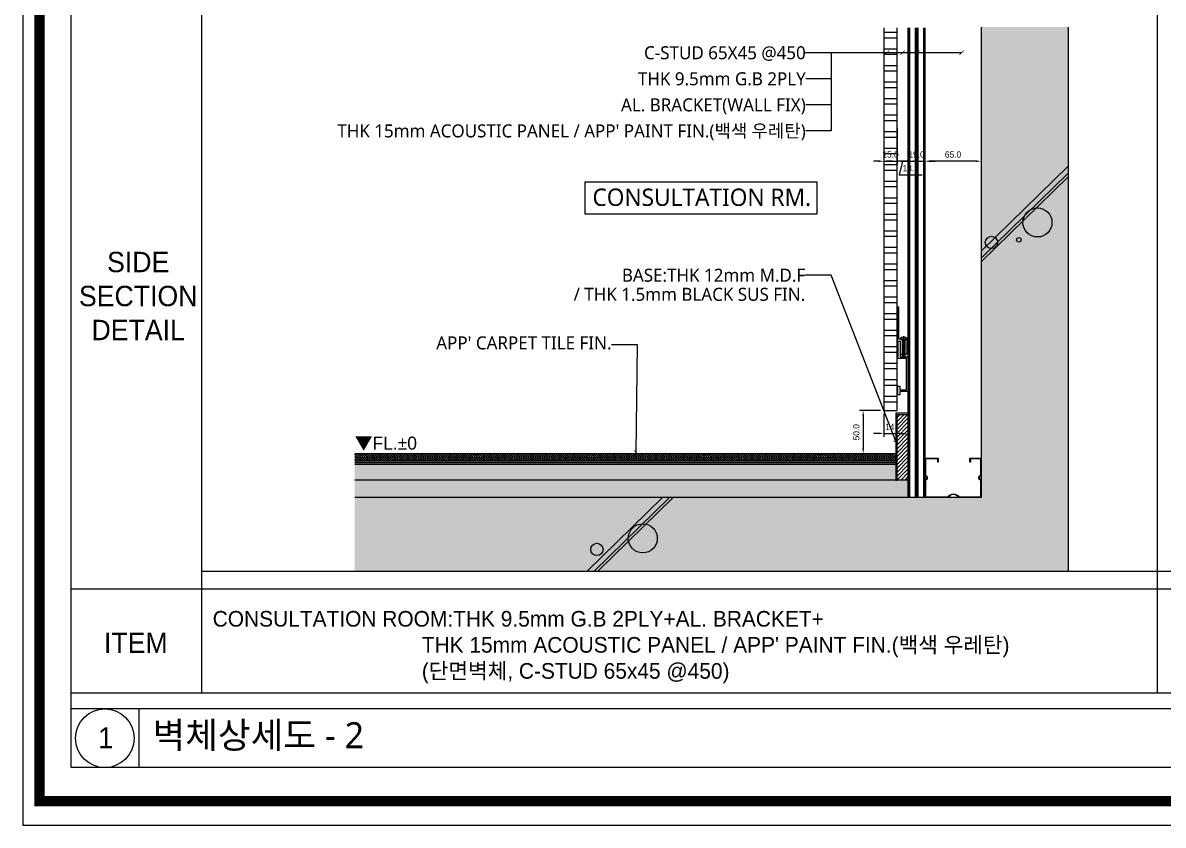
# Model space of a CAD drawing. Header units: millimetres. Extents: x 7297 to 60227, y -7497 to 19324.
# Drawn here: x 52977 to 54290, y -6361 to -5437 of the extents above; entities that cross this region are included whole.
import ezdxf
from ezdxf.enums import TextEntityAlignment as Align

# ---------------------------------------------------------------- set-up
doc = ezdxf.new("R2010")
doc.units = ezdxf.units.MM
for name, color, linetype in [('NS_AL_MOLD', 7, 'Continuous'), ('NS_BRACKET_NUTS', 1, 'Continuous'), ('NS_COL_CYAN', 4, 'Continuous'), ('NS_COL_D-GREY', 8, 'Continuous'), ('NS_COL_MAGENTA', 6, 'Continuous'), ('NS_COL_RED', 1, 'Continuous'), ('NS_COL_WHITE', 7, 'Continuous'), ('NS_CON', 8, 'Continuous'), ('NS_CON_LINE', 2, 'Continuous'), ('NS_DIM', 1, 'Continuous'), ('NS_FORM', 7, 'Continuous'), ('NS_FRAME', 253, 'Continuous'), ('NS_TEXT', 2, 'Continuous'), ('NS_TEXT_TITLE', 141, 'Continuous')]:
    doc.layers.add(name, color=color, linetype=linetype)
doc.styles.add('DH-TEXT', font='')
doc.styles.add('DH-TITLE', font='')
doc.styles.add('Expo M', font='Expo M.ttf')
doc.styles.add('MAIN FONT', font='')
doc.styles.add('TEXT', font='malgun.ttf', dxfattribs={"height": 1})
doc.styles.add('울릉도 L', font='')
doc.styles.add('현대-TEXT', font='')
doc.styles.get('DH-TEXT').set_extended_font_data('Modern H Medium')
doc.styles.get('DH-TITLE').set_extended_font_data('Hyundai B Hinted')
doc.styles.get('MAIN FONT').set_extended_font_data('HY울릉도L')
doc.styles.get('울릉도 L').set_extended_font_data('HY울릉도L')
doc.styles.get('현대-TEXT').set_extended_font_data('Modern H Medium')
doc.dimstyles.new('IZM-GDSI(leader)-10(tick)', dxfattribs={"dimscale": 10, "dimtxt": 1, "dimasz": 0.5, "dimexe": 1, "dimexo": 2, "dimgap": 0.7, "dimtad": 1, "dimdec": 0, "dimrnd": 0.05, "dimdsep": 46, "dimlunit": 6, "dimtxsty": 'MAIN FONT', "dimblk": 'ARCHTICK', "dimcen": 2.5, "dimdle": 1, "dimclrd": 256, "dimclre": 256, "dimclrt": 7, "dimadec": 0, "dimazin": 0, "dimtfac": 1, "dimtdec": 0, "dimtix": 1, "dimtmove": 2, "dimatfit": 3, "dimldrblk": 'ARCHTICK', "dimfxl": 1, "dimlwd": -1, "dimlwe": -1, "dimarcsym": 0})
doc.dimstyles.new('N-SPACE', dxfattribs={"dimscale": 4, "dimtxt": 1.8, "dimasz": 1.5, "dimexe": 1, "dimexo": 1, "dimgap": 1, "dimtad": 1, "dimtoh": 1, "dimdec": 1, "dimzin": 1, "dimdsep": 46, "dimtxsty": 'Expo M', "dimcen": 2, "dimclrd": 1, "dimclre": 1, "dimclrt": 2, "dimadec": 1, "dimazin": 0, "dimtfac": 1, "dimtdec": 1, "dimtix": 1, "dimtmove": 1, "dimatfit": 3, "dimfxl": 1, "dimtolj": 1, "dimtzin": 1, "dimarcsym": 0})

# ---------------------------------------------------------------- blocks, each defined once
blk = doc.blocks.new('_ArchTick')
at = {"linetype": 'ByBlock', "const_width": 0.15}
blk.add_lwpolyline([(-0.5, -0.5), (0.5, 0.5)], dxfattribs=at)
blk = doc.blocks.new('*D617')
at = {"layer": 'NS_DIM', "color": 1, "lineweight": -2, "transparency": 16777216}
for p, q in [((53964.1, -5883.5), (53940.1, -5883.5)), ((53944.1, -5889.5), (53944.1, -5927.5)), ((53964.1, -5933.5), (53940.1, -5933.5))]:
    blk.add_line(p, q, dxfattribs=at)
at = {"layer": 'NS_DIM', "color": 1, "transparency": 16777216}
for points in [[(53943.1, -5889.5), (53945.1, -5889.5), (53944.1, -5883.5)], [(53943.1, -5927.5), (53945.1, -5927.5), (53944.1, -5933.5)]]:
    blk.add_solid(points, dxfattribs=at)
at = {"layer": 'NS_DIM', "color": 2, "transparency": 16777216, "insert": (53936.3, -5908.5), "char_height": 7.2, "attachment_point": 5, "rotation": 90, "style": 'Expo M'}
blk.add_mtext('\\A1;50.0', dxfattribs=at)
blk = doc.blocks.new('*D616')
at = {"layer": 'NS_DIM', "color": 1, "lineweight": -2, "transparency": 16777216}
for p, q in [((54015.1, -5558.6), (54015.1, -5600.4)), ((54080.1, -5558.6), (54080.1, -5600.4)), ((54074.1, -5596.4), (54021.1, -5596.4))]:
    blk.add_line(p, q, dxfattribs=at)
at = {"layer": 'NS_DIM', "color": 1, "transparency": 16777216}
for points in [[(54021.1, -5595.4), (54021.1, -5597.4), (54015.1, -5596.4)], [(54074.1, -5595.4), (54074.1, -5597.4), (54080.1, -5596.4)]]:
    blk.add_solid(points, dxfattribs=at)
at = {"layer": 'NS_DIM', "color": 2, "transparency": 16777216, "insert": (54047.6, -5588.7), "char_height": 7.2, "attachment_point": 5, "style": 'Expo M'}
blk.add_mtext('\\A1;65.0', dxfattribs=at)
blk = doc.blocks.new('*D615')
at = {"layer": 'NS_DIM', "color": 1, "lineweight": -2, "transparency": 16777216}
for p, q in [((53968.1, -5887.5), (53968.1, -5913.8)), ((53981.6, -5890.5), (53981.6, -5913.8)), ((53962.1, -5909.8), (53956.1, -5909.8)), ((53968.1, -5909.8), (53981.6, -5909.8)), ((53987.6, -5909.8), (53993.6, -5909.8))]:
    blk.add_line(p, q, dxfattribs=at)
at = {"layer": 'NS_DIM', "color": 1, "transparency": 16777216}
for points in [[(53962.1, -5908.8), (53962.1, -5910.8), (53968.1, -5909.8)], [(53987.6, -5908.8), (53987.6, -5910.8), (53981.6, -5909.8)]]:
    blk.add_solid(points, dxfattribs=at)
at = {"layer": 'NS_DIM', "color": 2, "transparency": 16777216, "insert": (53974.9, -5902.2), "char_height": 7.2, "attachment_point": 5, "style": 'Expo M'}
blk.add_mtext('\\A1;14', dxfattribs=at)
blk = doc.blocks.new('*D614')
at = {"layer": 'NS_DIM', "color": 1, "lineweight": -2, "transparency": 16777216}
for p, q in [((53996.1, -5558.6), (53996.1, -5600.4)), ((54015.1, -5558.6), (54015.1, -5600.4)), ((53990.1, -5596.4), (53984.1, -5596.4)), ((53996.1, -5596.4), (54015.1, -5596.4)), ((54021.1, -5596.4), (54027.1, -5596.4))]:
    blk.add_line(p, q, dxfattribs=at)
at = {"layer": 'NS_DIM', "color": 1, "transparency": 16777216}
for points in [[(53990.1, -5595.4), (53990.1, -5597.4), (53996.1, -5596.4)], [(54021.1, -5595.4), (54021.1, -5597.4), (54015.1, -5596.4)]]:
    blk.add_solid(points, dxfattribs=at)
at = {"layer": 'NS_DIM', "color": 2, "transparency": 16777216, "insert": (54005.6, -5588.7), "char_height": 7.2, "attachment_point": 5, "style": 'Expo M'}
blk.add_mtext('\\A1;19.0', dxfattribs=at)
blk = doc.blocks.new('*D613')
at = {"layer": 'NS_DIM', "color": 1, "lineweight": -2, "transparency": 16777216}
for p, q in [((53983.1, -5558.6), (53983.1, -5600.4)), ((53996.1, -5558.6), (53996.1, -5600.4)), ((53977.1, -5596.4), (53971.1, -5596.4)), ((53996.1, -5596.4), (53983.1, -5596.4)), ((53996.1, -5596.4), (53983.1, -5596.4)), ((53989.6, -5596.4), (53985.6, -5612.2)), ((54002.1, -5596.4), (54008.1, -5596.4)), ((53985.6, -5612.2), (54012.1, -5612.2))]:
    blk.add_line(p, q, dxfattribs=at)
at = {"layer": 'NS_DIM', "color": 1, "transparency": 16777216}
for points in [[(53977.1, -5595.4), (53977.1, -5597.4), (53983.1, -5596.4)], [(54002.1, -5595.4), (54002.1, -5597.4), (53996.1, -5596.4)]]:
    blk.add_solid(points, dxfattribs=at)
at = {"layer": 'NS_DIM', "color": 2, "transparency": 16777216, "insert": (53998.9, -5604.5), "char_height": 7.2, "attachment_point": 5, "style": 'Expo M'}
blk.add_mtext('\\A1;13.0', dxfattribs=at)
blk = doc.blocks.new('*D612')
at = {"layer": 'NS_DIM', "color": 1, "lineweight": -2, "transparency": 16777216}
for p, q in [((53968.1, -5558.6), (53968.1, -5600.4)), ((53983.1, -5558.6), (53983.1, -5600.4)), ((53962.1, -5596.4), (53956.1, -5596.4)), ((53968.1, -5596.4), (53983.1, -5596.4)), ((53989.1, -5596.4), (53995.1, -5596.4))]:
    blk.add_line(p, q, dxfattribs=at)
at = {"layer": 'NS_DIM', "color": 1, "transparency": 16777216}
for points in [[(53962.1, -5595.4), (53962.1, -5597.4), (53968.1, -5596.4)], [(53989.1, -5595.4), (53989.1, -5597.4), (53983.1, -5596.4)]]:
    blk.add_solid(points, dxfattribs=at)
at = {"layer": 'NS_DIM', "color": 2, "transparency": 16777216, "insert": (53975.6, -5588.7), "char_height": 7.2, "attachment_point": 5, "style": 'Expo M'}
blk.add_mtext('\\A1;15.0', dxfattribs=at)
blk = doc.blocks.new('AL-TEMPLATE')
at = {"color": 7, "ltscale": 2}
blk.add_lwpolyline([(1972.34, 1515.25), (1972.34, 921.25), (2812.34, 921.25), (2812.34, 1515.25)], close=True, dxfattribs=at)
at = {"color": 8, "const_width": 2.5}
blk.add_lwpolyline([(1976.34, 1509.45), (2808.34, 1509.45), (2808.34, 927.05), (1976.34, 927.05)], close=True, dxfattribs=at)
at = {"color": 9}
blk.add_lwpolyline([(1984.07, 1501.32), (2709.08, 1501.32), (2709.08, 935.18), (1984.07, 935.18)], close=True, dxfattribs=at)
blk = doc.blocks.new('SDF222')
for p, q in [((0, 0.5), (0, 0)), ((0.6, 0), (0, 0)), ((0.3, 1.3), (0.3, -23.3)), ((0.6, 0.5), (0.6, 0)), ((-3.4, -0.9), (-3.4, -2.2)), ((4, -2.2), (-3.4, -2.2)), ((-1.1, -3.5), (-1.6, -3.6)), ((-1.6, -3.6), (-1.1, -3.9)), ((-1.1, -4.7), (-1.6, -4.9)), ((-1.6, -4.9), (-1.1, -5.1)), ((-1.1, -6), (-1.6, -6.1)), ((-1.6, -6.1), (-1.1, -6.4)), ((-1.1, -7.2), (-1.6, -7.4)), ((-1.6, -7.4), (-1.1, -7.6)), ((-1.1, -8.5), (-1.6, -8.6)), ((-1.6, -8.6), (-1.1, -8.9)), ((-1.1, -9.8), (-1.6, -9.9)), ((-1.6, -9.9), (-1.1, -10.2)), ((-1.1, -11), (-1.6, -11.1)), ((-1.6, -11.1), (-1.1, -11.4)), ((-1.1, -12.3), (-1.6, -12.4)), ((-1.6, -12.4), (-1.1, -12.7)), ((-1.1, -2.7), (-1.1, -3.5)), ((-1.1, -3.5), (1.7, -4)), ((-1.1, -3.9), (1.7, -4.4)), ((-1.1, -3.9), (-1.1, -4.7)), ((-1.1, -4.7), (1.7, -5.2)), ((-1.1, -5.1), (1.7, -5.6)), ((-1.1, -5.1), (-1.1, -6)), ((-1.1, -6), (1.7, -6.5)), ((-1.1, -6.4), (1.7, -6.9)), ((-1.1, -6.4), (-1.1, -7.2)), ((-1.1, -7.2), (1.7, -7.7)), ((-1.1, -7.6), (1.7, -8.1)), ((-1.1, -7.6), (-1.1, -8.5)), ((-1.1, -8.5), (1.7, -9)), ((-1.1, -8.9), (1.7, -9.4)), ((-1.1, -8.9), (-1.1, -9.8)), ((-1.1, -9.8), (1.7, -10.2)), ((-1.1, -10.2), (1.7, -10.6)), ((-1.1, -10.2), (-1.1, -11)), ((-1.1, -11), (1.7, -11.5)), ((-1.1, -11.4), (1.7, -11.9)), ((-1.1, -11.4), (-1.1, -12.3)), ((-1.1, -12.3), (1.7, -12.7)), ((-1.1, -12.7), (1.7, -13.1)), ((-1.1, -12.7), (-1.1, -13.5)), ((0.3, -2.5), (-0.2, -2.6)), ((-0.2, -2.6), (0.3, -2.9)), ((0.3, -2.5), (1.7, -2.7)), ((0.3, -2.9), (1.7, -3.1)), ((1.7, -2.7), (2.2, -3)), ((2.2, -3), (1.7, -3.1)), ((1.7, -3.1), (1.7, -4)), ((1.7, -4), (2.2, -4.2)), ((2.2, -4.2), (1.7, -4.4)), ((1.7, -4.4), (1.7, -5.2)), ((1.7, -5.2), (2.2, -5.5)), ((2.2, -5.5), (1.7, -5.6)), ((1.7, -5.6), (1.7, -6.5)), ((1.7, -6.5), (2.2, -6.7)), ((2.2, -6.7), (1.7, -6.9)), ((1.7, -6.9), (1.7, -7.7)), ((1.7, -7.7), (2.2, -8)), ((2.2, -8), (1.7, -8.1)), ((1.7, -8.1), (1.7, -9)), ((1.7, -9), (2.2, -9.3)), ((2.2, -9.3), (1.7, -9.4)), ((1.7, -9.4), (1.7, -10.2)), ((1.7, -10.2), (2.2, -10.5)), ((2.2, -10.5), (1.7, -10.6)), ((1.7, -10.6), (1.7, -11.5)), ((1.7, -11.5), (2.2, -11.8)), ((2.2, -11.8), (1.7, -11.9)), ((1.7, -11.9), (1.7, -12.7)), ((1.7, -12.7), (2.2, -13)), ((2.2, -13), (1.7, -13.1)), ((4, -0.9), (4, -2.2)), ((-1.1, -13.5), (-1.6, -13.6)), ((-1.6, -13.6), (-1.1, -13.9)), ((-1.1, -14.8), (-1.6, -14.9)), ((-1.6, -14.9), (-1.1, -15.2)), ((-1.1, -16), (-1.6, -16.2)), ((-1.6, -16.2), (-1.1, -16.4)), ((-1.1, -17.3), (-1.6, -17.4)), ((-1.6, -17.4), (-1.1, -17.7)), ((-1.1, -18.5), (-1.6, -18.7)), ((-1.6, -18.7), (-1.1, -18.9)), ((-1.1, -19.8), (-1.6, -19.9)), ((-1.6, -19.9), (-1.1, -20.2)), ((-1.1, -21), (-1.6, -21.2)), ((-1.6, -21.2), (-1.1, -21.4)), ((-1.1, -13.5), (1.7, -14)), ((-1.1, -13.9), (1.7, -14.4)), ((-1.1, -13.9), (-1.1, -14.8)), ((-1.1, -14.8), (1.7, -15.2)), ((-1.1, -15.2), (1.7, -15.6)), ((-1.1, -15.2), (-1.1, -16)), ((-1.1, -16), (1.7, -16.5)), ((-1.1, -16.4), (1.7, -16.9)), ((-1.1, -16.4), (-1.1, -17.3)), ((-1.1, -17.3), (1.7, -17.8)), ((-1.1, -17.7), (1.7, -18.2)), ((-1.1, -17.7), (-1.1, -18.5)), ((-1.1, -18.5), (1.7, -19)), ((-1.1, -18.9), (1.7, -19.4)), ((-1.1, -18.9), (-1.1, -19.8)), ((-1.1, -19.8), (1.7, -20.3)), ((-1.1, -20.2), (1.7, -20.7)), ((-1.1, -20.2), (-1.1, -21)), ((-1.1, -21), (1.7, -21.5)), ((-1.1, -21.4), (1.7, -21.9)), ((-1.1, -21.4), (-1.1, -22.2)), ((1.7, -13.1), (1.7, -14)), ((1.7, -14), (2.2, -14.3)), ((2.2, -14.3), (1.7, -14.4)), ((1.7, -14.4), (1.7, -15.2)), ((1.7, -15.2), (2.2, -15.5)), ((2.2, -15.5), (1.7, -15.6)), ((1.7, -15.6), (1.7, -16.5)), ((1.7, -16.5), (2.2, -16.8)), ((2.2, -16.8), (1.7, -16.9)), ((1.7, -16.9), (1.7, -17.8)), ((1.7, -17.8), (2.2, -18)), ((2.2, -18), (1.7, -18.2)), ((1.7, -18.2), (1.7, -19)), ((1.7, -19), (2.2, -19.3)), ((2.2, -19.3), (1.7, -19.4)), ((1.7, -19.4), (1.7, -20.3)), ((1.7, -20.3), (2.2, -20.5)), ((2.2, -20.5), (1.7, -20.7)), ((1.7, -20.7), (1.7, -21.5)), ((1.7, -21.5), (2.2, -21.8)), ((2.2, -21.8), (1.7, -21.9)), ((1.7, -21.9), (1.7, -22.2))]:
    blk.add_line(p, q)
for centre, radius, start, end in [((0.3, -5.1), 5.64, 93.1847, 131.2787), ((0.3, -5.1), 5.64, 48.7213, 86.8153), ((-1.6, -2.7), 0.549, 0, 90), ((2.3, -2.7), 0.549, 90, 175.7155)]:
    blk.add_arc(centre, radius, start, end)

msp = doc.modelspace()

# ---------------------------------------------------------------- hatches: boundary and pattern name
at = {"layer": 'NS_COL_D-GREY'}
h = msp.add_hatch(dxfattribs=at)
h.set_pattern_fill('ANSI31', color=256)
h.set_pattern_definition([(45, (13364.972, -32240.1452), (-2.24506403, 2.24506403), [])])
h.paths.add_polyline_path([(53983.11, -5888.02), (53996.11, -5888.02), (53996.11, -5963.52), (53983.11, -5963.52)])
h = msp.add_hatch(dxfattribs=at)
h.set_pattern_fill('AR-SAND', color=256, scale=0.1, style=0)
h.set_pattern_definition([(37.5, (57030.159, -3317.53), (-0.160003, 4.8941324), [0, -3.8608, 0, -4.318, 0, -4.1275]), (7.5, (57030.159, -3317.53), (4.495233, 7.168251), [0, -2.0828, 0, -3.4798, 0, -1.3335]), (327.5, (57027.0347, -3317.53), (7.9099237, 0.014372), [0, -1.27, 0, -4.572, 0, -5.969]), (317.5, (57027.035, -3317.53), (7.635565, 2.229293), [0, -0.635, 0, -2.9972, 0, -3.429])])
h.paths.add_polyline_path([(53981.61, -5945.78), (53981.63, -5945.78), (53981.6, -5940.52), (53358.83, -5940.52), (53358.83, -5963.53), (53981.61, -5963.52)])
h = msp.add_hatch(dxfattribs=at)
h.set_pattern_fill('AR-CONC', color=256, scale=0.1, style=0)
h.set_pattern_definition([(50, (-60667.324, -76692.671), (18.2184669, -1.5939086), [1.905, -20.955]), (355, (-60667.324, -76692.671), (-3.5243421, 19.1056845), [1.524, -16.7640584]), (100.451445, (-60665.806, -76692.804), (14.6941247, 17.5117752), [1.619001, -17.8090245]), (46.1842, (-60667.324, -76687.591), (27.107904, -4.2042328), [2.8575, -31.4325]), (96.635558, (-60665.065, -76687.942), (23.7404134, 24.7426125), [2.4285023, -26.713561]), (351.18415, (-60667.324, -76687.59), (23.7404134, 24.7426125), [2.2859967, -25.145973]), (21, (-60664.784, -76688.861), (15.1614391, -10.2265198), [1.905, -20.955]), (326, (-60664.784, -76688.861), (6.1802028, 18.4187966), [1.524, -16.764]), (71.451445, (-60663.52, -76689.713), (21.341642, 8.192277), [1.619001, -17.8089938]), (37.5, (-60667.324, -76692.671), (0.30886033, 8.4555039), [0, -16.5608, 0, -17.018, 0, -16.8275]), (7.5, (-60667.324, -76692.671), (6.68196625, 10.0180575), [0, -9.7028, 0, -16.1798, 0, -6.4135]), (327.5, (-60672.9884, -76692.671), (13.5590595, -0.5728744), [0, -6.35, 0, -19.812, 0, -26.289]), (317.5, (-60675.528, -76692.671), (14.8129181, 2.5426491), [0, -8.255, 0, -13.1572, 0, -18.669])])
h.paths.add_polyline_path([(53996.11, -5963.52), (53358.83, -5963.52), (53358.83, -5983.52), (53996.11, -5983.52)])
at = {"layer": 'NS_COL_MAGENTA'}
h = msp.add_hatch(dxfattribs=at)
h.set_pattern_fill('ANSI32', color=256, scale=2, angle=135, style=0)
h.set_pattern_definition([(180, (22774.978, -34638.873), (-4e-15, -19.05), []), (180, (22768.628, -34632.523), (-4e-15, -19.05), [])])
h.paths.add_polyline_path([(53968.11, -5442.75), (53983.11, -5442.75), (53983.11, -5883.52), (53968.11, -5883.52)])
at = {"layer": 'NS_COL_WHITE'}
h = msp.add_hatch(dxfattribs=at)
h.set_pattern_fill('ANSI37', color=256, scale=0.6, style=0)
h.set_pattern_definition([(45, (36024.427, -19772.393), (-1.34703842, 1.34703842), []), (135, (36024.427, -19772.393), (-1.34703842, -1.34703842), [])])
h.paths.add_polyline_path([(53358.83, -5933.52), (53358.83, -5940.52), (53981.61, -5940.52), (53981.61, -5933.52)])
at = {"layer": 'NS_CON'}
msp.add_hatch(color=256, dxfattribs=at).paths.add_polyline_path([(54180.11, -5442.03), (54080.11, -5442.03), (54080.11, -5983.52), (53358.83, -5983.52), (53358.83, -6068.7), (54180.11, -6068.7)])

# ---------------------------------------------------------------- linework, layer by layer
at = {"layer": 'NS_AL_MOLD', "elevation": 45822.31}
msp.add_lwpolyline([(53985.11, -5764.52), (53983.11, -5764.52), (53983.11, -5802.52, 0.4142136), (53984.11, -5803.52), (53986.61, -5803.52), (53986.61, -5817.52, 0.4142136), (53987.61, -5818.52), (53993.61, -5818.52, 0.4142136), (53994.61, -5817.52), (53994.61, -5802.52, 0.4142136), (53993.61, -5801.52), (53985.11, -5801.52), (53985.11, -5764.52)], format="xyb", dxfattribs=at)
msp.add_lwpolyline([(53983.11, -5823.52), (53983.11, -5821.52), (53984.61, -5821.52), (53984.61, -5805.52), (53983.11, -5805.52), (53983.11, -5803.52), (53986.61, -5803.52), (53986.61, -5821.52), (53996.11, -5821.52), (53996.11, -5861.52), (53986.17, -5861.52), (53986.17, -5865.52), (53983.11, -5865.52), (53983.11, -5863.52), (53984.17, -5863.52), (53984.17, -5857.52), (53983.11, -5857.52), (53983.11, -5855.52), (53986.17, -5855.52), (53986.17, -5859.52), (53994.11, -5859.52), (53994.11, -5823.52)], close=True, dxfattribs=at)
at = {"layer": 'NS_COL_CYAN', "elevation": 45822.31}
msp.add_lwpolyline([(53983.11, -5963.52), (53983.11, -5888.02), (53996.11, -5888.02), (53996.11, -5886.52), (53981.61, -5886.52), (53981.61, -5963.52), (53983.11, -5963.52)], dxfattribs=at)
at = {"layer": 'NS_COL_D-GREY'}
for p, q in [((53997.61, -5442.75, 45822.31), (53997.61, -5983.52, 45822.31)), ((54004.11, -5442.75, 45822.31), (54004.11, -5983.52, 45822.31)), ((54007.11, -5442.75, 45822.31), (54007.11, -5983.52, 45822.31)), ((54013.61, -5442.75, 45822.31), (54013.61, -5983.52, 45822.31)), ((54015.11, -5442.75, 45822.31), (54015.11, -5983.52, 45822.31)), ((53981.61, -5942.78, 45822.31), (53358.83, -5942.78, 45822.31)), ((53981.61, -5943.78, 45822.31), (53358.83, -5943.78, 45822.31)), ((53981.61, -5945.78, 45822.31), (53358.83, -5945.78, 45822.31)), ((54005.61, -5983.52), (53996.11, -5983.52))]:
    msp.add_line(p, q, dxfattribs=at)
at = {"layer": 'NS_COL_MAGENTA', "ltscale": 50}
msp.add_line((53996.11, -5442.75, 45822.31), (53996.11, -5983.52, 45822.31), dxfattribs=at)
at = {"layer": 'NS_COL_MAGENTA'}
for p, q in [((53996.11, -5963.52, 91644.62), (53358.83, -5963.52, 91644.62)), ((53110.54, -6294.71), (53110.54, -6227.02)), ((53110.54, -6294.71), (53110.54, -6227.02))]:
    msp.add_line(p, q, dxfattribs=at)
at = {"layer": 'NS_COL_MAGENTA', "elevation": 45822.31}
msp.add_lwpolyline([(53968.11, -5442.75), (53968.11, -5883.52), (53983.11, -5883.52), (53983.11, -5442.75)], dxfattribs=at)
at = {"layer": 'NS_COL_MAGENTA'}
msp.add_circle((53071.12, -6260.86), 33.85, dxfattribs=at)
at = {"layer": 'NS_COL_RED'}
for p, q in [((53182.51, -3648.69), (53182.51, -6208.7)), ((54282.51, -3648.69), (54282.51, -6208.7))]:
    msp.add_line(p, q, dxfattribs=at)
at = {"layer": 'NS_COL_RED', "elevation": 45822.31}
msp.add_lwpolyline([(53983.11, -5888.02), (53996.11, -5888.02), (53996.11, -5963.52), (53983.11, -5963.52)], close=True, dxfattribs=at)
at = {"layer": 'NS_COL_WHITE', "ltscale": 50}
for p, q in [((53996.11, -5983.52, 45822.31), (53996.11, -5442.75, 45822.31)), ((54005.61, -5442.75, 45822.31), (54005.61, -5983.52, 45822.31)), ((54015.11, -5442.75, 45822.31), (54015.11, -5983.52, 45822.31))]:
    msp.add_line(p, q, dxfattribs=at)
at = {"layer": 'NS_COL_WHITE', "elevation": 45822.31}
msp.add_lwpolyline([(53358.83, -5940.52), (53981.61, -5940.52), (53981.61, -5933.52), (53358.83, -5933.52)], dxfattribs=at)
at = {"layer": 'NS_CON', "ltscale": 3}
for p, q in [((54180.11, -5602.17), (54080.11, -5699.95)), ((54180.11, -5610.29), (54080.11, -5708.05)), ((54180.11, -5614.36), (54080.11, -5712.11)), ((53712.98, -5983.52), (53625.87, -6068.7)), ((53721.29, -5983.52), (53634.16, -6068.7)), ((53725.44, -5983.52), (53638.31, -6068.7))]:
    msp.add_line(p, q, dxfattribs=at)
for centre, radius in [((54144.75, -5666.92), 16.74), ((54091.77, -5689.92), 7.1), ((54123.4, -5687), 2.55), ((53690.39, -6030.73), 16.74), ((53637.53, -6043.51), 7.1)]:
    msp.add_circle(centre, radius, dxfattribs=at)
at = {"layer": 'NS_CON_LINE'}
msp.add_line((54180.11, -5442.03), (54180.11, -6068.7), dxfattribs=at)
msp.add_lwpolyline([(54080.11, -5442.03), (54080.11, -5983.52), (53358.83, -5983.52)], dxfattribs=at)
at = {"layer": 'NS_DIM'}
for p, q in [((56482.51, -6068.7), (53182.51, -6068.7)), ((53032.51, -6088.7), (56482.51, -6088.7)), ((53032.51, -6208.7), (56482.51, -6208.7)), ((56482.51, -6227.02), (53032.51, -6227.02))]:
    msp.add_line(p, q, dxfattribs=at)
for points in [[(53907.44, -5471.5), (53907.44, -5501.5), (53878.05, -5501.5)], [(53907.44, -5501.5), (53907.44, -5531.5), (53878.05, -5531.5)], [(53907.44, -5531.5), (53907.44, -5561.5), (53878.05, -5561.5)]]:
    msp.add_lwpolyline(points, dxfattribs=at)
at = {"layer": 'NS_FRAME', "ltscale": 5, "elevation": 45822.31}
msp.add_lwpolyline([(54067.11, -5942.86), (54067.11, -5938.52), (54080.11, -5938.52), (54080.11, -5958.86, 1), (54080.11, -5963.19), (54080.11, -5983.52), (54053.75, -5983.52, 0.5846154), (54042.48, -5983.52), (54015.11, -5983.52), (54015.11, -5963.19, 1), (54015.11, -5958.86), (54015.11, -5938.52), (54030.61, -5938.52), (54030.61, -5942.86), (54029.92, -5942.86), (54029.92, -5939.22), (54015.81, -5939.22), (54015.81, -5958.25, -0.7808688), (54015.81, -5963.8), (54015.81, -5982.83), (54042.09, -5982.83, -0.546607), (54054.14, -5982.83), (54079.42, -5982.83), (54079.42, -5963.8, -0.7808688), (54079.42, -5958.25), (54079.42, -5939.22), (54067.81, -5939.22), (54067.81, -5942.86)], format="xyb", close=True, dxfattribs=at)
at = {"layer": 'NS_TEXT'}
msp.add_lwpolyline([(53890.66, -5657.2), (53623.97, -5657.2), (53623.97, -5620.1), (53890.66, -5620.1)], close=True, dxfattribs=at)

# ---------------------------------------------------------------- block references
at = {"layer": 'NS_BRACKET_NUTS', "xscale": -1}
msp.add_blockref('SDF222', (53990.93, -5799.33, 45822.31), dxfattribs=at)
at = {"layer": 'NS_FORM', "xscale": 4.758564927853953, "yscale": 4.758564927853953, "zscale": 4.758564927853953}
msp.add_blockref('AL-TEMPLATE', (43591.17, -10744.83), dxfattribs=at)

# ---------------------------------------------------------------- texts
at = {"layer": 'NS_TEXT'}
for s, insert, char_height, width, attachment_point, style in [('SIDE SECTION\\PDETAIL', (53109.52, -5700.75), 23.4765, 167.0872, 2, 'DH-TITLE'), ("{\\C256;CONSULTATION ROOM:THK 9.5mm G.B 2PLY+AL. BRACKET+\\P                                    THK 15mm ACOUSTIC PANEL / APP' PAINT FIN.(백색 우레탄)\\P                                    (단면벽체, C-STUD 65x45 @450)}", (53195.27, -6114.33), 18, 1048.4639, 1, 'DH-TEXT'), ('ITEM', (53106.76, -6139.24), 23.477, 167.0872, 2, 'DH-TITLE')]:
    msp.add_mtext(s, dxfattribs=dict(at, insert=insert, char_height=char_height, width=width, attachment_point=attachment_point, style=style))
at = {"layer": 'NS_TEXT_TITLE', "style": 'TEXT'}
for s, p in [('C-STUD 65X45 @450', (53878.05, -5471.5)), ('THK 9.5mm G.B 2PLY', (53878.05, -5501.5)), ('AL. BRACKET(WALL FIX)', (53878.05, -5531.5)), (" THK 15mm ACOUSTIC PANEL / APP' PAINT FIN.(백색 우레탄)", (53878.05, -5561.5)), ('BASE:THK 12mm M.D.F', (53877.44, -5727.67)), ('/ THK 1.5mm BLACK SUS FIN.', (53877.44, -5749.67)), ("APP' CARPET TILE FIN.", (53654.39, -5805.61))]:
    msp.add_text(s, height=15, dxfattribs=at).set_placement(p, align=Align.MIDDLE_RIGHT)
msp.add_text('CONSULTATION RM.', height=20, dxfattribs=at).set_placement((53758.37, -5637.9), align=Align.MIDDLE_CENTER)
at = {"layer": 'NS_TEXT_TITLE'}
for s, height, style, p in [('▼FL.±0', 15, '현대-TEXT', (53358.83, -5928.52)), ('벽체상세도 - 2', 30, 'TEXT', (53126.04, -6272.36))]:
    msp.add_text(s, height=height, dxfattribs=dict(at, style=style)).set_placement(p)
at = {"layer": 'NS_TEXT_TITLE', "ltscale": 10, "style": '울릉도 L'}
msp.add_text('1', height=24.18, dxfattribs=at).set_placement((53072.21, -6272.36), align=Align.CENTER)

# ---------------------------------------------------------------- dimensions: what is measured, and where the dimension line sits
at = {"layer": 'NS_DIM'}
for base, p1, p2, picture, middle in [((53983.11, -5596.44, 0), (53968.11, -5554.62, 0), (53983.11, -5554.62, 0), '*D612', (53975.61, -5588.66, 0)), ((54015.11, -5596.44, 0), (53996.11, -5554.62, 0), (54015.11, -5554.62, 0), '*D614', (54005.61, -5588.66, 0))]:
    dim = msp.add_linear_dim(base=base, p1=p1, p2=p2, dimstyle='N-SPACE', dxfattribs=at)
    dim.commit()
    dim.dimension.update_dxf_attribs({"geometry": picture, "text_midpoint": middle})
dim = msp.add_linear_dim(base=(53983.11, -5596.44, 0), p1=(53996.11, -5554.62, 0), p2=(53983.11, -5554.62, 0), angle=180, dimstyle='N-SPACE', dxfattribs=at)
dim.commit()
dim.dimension.update_dxf_attribs({"geometry": '*D613', "text_midpoint": (53989.61, -5612.24, 0), "dimtype": 128})
for base, p1, p2, angle, picture, middle in [((54015.11, -5596.44, 0), (54080.11, -5554.62, 0), (54015.11, -5554.62, 0), 180, '*D616', (54047.61, -5588.66, 0)), ((53944.12, -5933.52), (53968.11, -5883.52, 0), (53968.11, -5933.52, 0), 270, '*D617', (53936.34, -5908.52))]:
    dim = msp.add_linear_dim(base=base, p1=p1, p2=p2, angle=angle, dimstyle='N-SPACE', dxfattribs=at)
    dim.commit()
    dim.dimension.update_dxf_attribs({"geometry": picture, "text_midpoint": middle})
dim = msp.add_linear_dim(base=(53981.61, -5909.84), p1=(53968.11, -5883.52, 0), p2=(53981.61, -5886.52, 0), text='14', dimstyle='N-SPACE', dxfattribs=at)
dim.commit()
dim.dimension.update_dxf_attribs({"geometry": '*D615', "text_midpoint": (53974.86, -5902.24)})

# ---------------------------------------------------------------- leaders
for points in [[(54057.48, -5471.5), (53877.44, -5471.5)], [(53971.48, -5471.5), (53877.44, -5471.5)], [(54006.53, -5471.5), (53882.05, -5471.5)], [(53989.55, -5471.5), (53910.4, -5471.5)], [(53982.11, -5919.84), (53907.44, -5727.67), (53877.44, -5727.67)], [(53682.99, -5932.07), (53684.39, -5807.67), (53654.39, -5807.67)]]:
    msp.add_leader(points, dimstyle='IZM-GDSI(leader)-10(tick)', dxfattribs=at)

doc.saveas('drawing.dxf')
